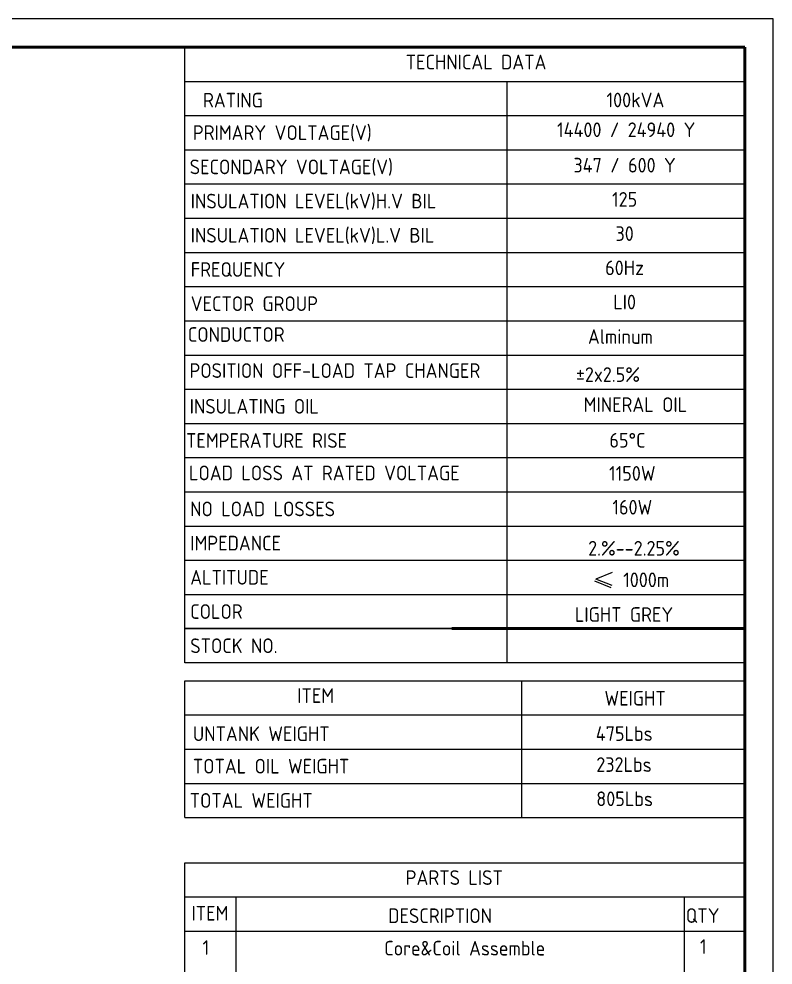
# Model space of a CAD drawing. Header units: millimetres. Extents: x 119255 to 128417, y -8474 to -5389.
# Drawn here: x 127212 to 128417, y -7305 to -5795 of the extents above; entities that cross this region are included whole.
import ezdxf
from ezdxf.enums import TextEntityAlignment as Align

# ---------------------------------------------------------------- set-up
doc = ezdxf.new("R2010")
doc.units = ezdxf.units.MM
doc.header["$LTSCALE"] = 3
doc.layers.add('A', color=3, linetype='Continuous')
doc.layers.add('S', color=254, linetype='Continuous')
doc.layers.add('标注、文本', color=3, linetype='Continuous', lineweight=25)
doc.layers.add('粗实线', color=4, linetype='Continuous', lineweight=53)
doc.styles.add('ST_WIN', font='isocp2.shx', dxfattribs={"bigfont": 'hzdxfst.shx'})

msp = doc.modelspace()

# ---------------------------------------------------------------- linework, layer by layer
at = {"layer": 'A'}
for p, q in [((127477.24, -6822.64), (127477.24, -5839.86)), ((127477.24, -5839.86), (128371.45, -5839.86)), ((128371.45, -6822.64), (128371.45, -5839.86)), ((127477.24, -5894.46), (128371.45, -5894.46)), ((127991.9, -6822.64), (127991.9, -5894.46)), ((127477.24, -5949.06), (128371.45, -5949.06)), ((127477.24, -6003.65), (128371.45, -6003.65)), ((127477.24, -6058.25), (128371.45, -6058.25)), ((127477.24, -6112.85), (128371.45, -6112.85)), ((127477.24, -6167.45), (128371.45, -6167.45)), ((127477.24, -6167.45), (128371.45, -6167.45)), ((127477.24, -6222.05), (128371.45, -6222.05)), ((127477.24, -6222.05), (128371.45, -6222.05)), ((127477.24, -6276.65), (128371.45, -6276.65)), ((127477.24, -6331.25), (128371.45, -6331.25)), ((127477.24, -6385.85), (128371.45, -6385.85)), ((127477.24, -6440.45), (128371.45, -6440.45)), ((127477.24, -6495.05), (128371.45, -6495.05)), ((127477.24, -6549.65), (128371.45, -6549.65)), ((127477.24, -6604.24), (128371.45, -6604.24)), ((127477.24, -6658.84), (128371.45, -6658.84)), ((127477.24, -6713.44), (128371.45, -6713.44)), ((128371.45, -6768.04), (127477.24, -6768.04)), ((128371.45, -6768.04), (127477.24, -6768.04)), ((128371.45, -6822.64), (127477.24, -6822.64)), ((127477.24, -7069.59), (127477.24, -6851.19)), ((127477.24, -6851.19), (128371.45, -6851.19)), ((128015.14, -7069.59), (128015.14, -6851.19)), ((128371.45, -7069.59), (128371.45, -6851.19)), ((127477.24, -6905.79), (128371.45, -6905.79)), ((127477.24, -6960.39), (128371.45, -6960.39)), ((127477.24, -7014.99), (128371.45, -7014.99)), ((127477.24, -7069.59), (128371.45, -7069.59)), ((127477.24, -8015.29), (127477.24, -7141.71)), ((127477.24, -7141.71), (128371.45, -7141.71)), ((128371.45, -8015.29), (128371.45, -7141.71)), ((127477.24, -7196.31), (128371.45, -7196.31)), ((127558.99, -8015.29), (127558.99, -7196.31)), ((128274.83, -8015.29), (128274.83, -7196.31)), ((127477.24, -7250.9), (128371.45, -7250.9))]:
    msp.add_line(p, q, dxfattribs=at)
msp.add_lwpolyline([(127477.56, -6768.04), (128371.45, -6768.04)], dxfattribs=at)
at = {"layer": 'S'}
for p, q in [((128159.34, -6678.66), (128133.44, -6688.97)), ((128159.34, -6699.27), (128133.44, -6688.97)), ((128157.98, -6702.61), (128132.08, -6692.31))]:
    msp.add_line(p, q, dxfattribs=at)
at = {"layer": '标注、文本'}
for p, q in [((128416.56, -5794.75), (124627.52, -5794.75)), ((128416.56, -8474.14), (128416.56, -5794.75))]:
    msp.add_line(p, q, dxfattribs=at)
at = {"layer": '粗实线'}
for p, q in [((128371.45, -5839.86), (124853.06, -5839.86)), ((128371.45, -8429.03), (128371.45, -5839.86)), ((127903.47, -6768.04), (128371.45, -6768.04))]:
    msp.add_line(p, q, dxfattribs=at)

# ---------------------------------------------------------------- texts
at = {"layer": 'S', "style": 'ST_WIN'}
for s, height, p in [('TECHNICAL DATA', 23.3996, (127829.76, -5875.28)), ('RATING', 23.4, (127506.09, -5936.14)), ('100kVA', 23.4, (128150.55, -5935.84)), ('PRIMARY VOLTAGE(V)', 23.3996, (127489.82, -5987.95)), ('SECONDARY VOLTAGE(V)', 23.3996, (127484.79, -6042.64)), ('INSULATION LEVEL(kV)H.V BIL', 23.3996, (127486.46, -6097.24)), ('INSULATION LEVEL(kV)L.V BIL', 23.3996, (127486.46, -6151.84)), ('FREQUENCY', 23.4, (127486.46, -6206.43)), ('VECTOR GROUP', 23.3996, (127486.46, -6261.03)), ('CONDUCTOR', 23.4, (127481.82, -6310.22)), ('INSULATING OIL', 23.3996, (127484.79, -6424.83)), ('TEMPERATURE RISE', 23.3996, (127478.95, -6479.43)), ('LOAD LOSS AT RATED VOLTAGE', 23.3996, (127483.69, -6531.2)), ('NO LOAD LOSSES', 23.3996, (127485.62, -6588.63)), ('IMPEDANCE', 23.4, (127485.62, -6643.23)), ('ALTITUDE', 23.4, (127485.62, -6697.83)), ('COLOR', 23.4, (127485.62, -6752.43)), ('STOCK NO.', 23.4, (127485.62, -6807.02)), ('ITEM', 23.4, (127656.51, -6886.61)), ('WEIGHT', 23.4, (128147.25, -6890.85)), ('UNTANK WEIGHT', 23.3996, (127489.92, -6947.48)), ('475Lbs', 23.4, (128133.42, -6947.17)), ('TOTAL OIL WEIGHT', 23.3996, (127489.82, -6999.28)), ('TOTAL WEIGHT', 23.3996, (127484.79, -7053.97)), ('PARTS LIST', 23.4, (127829.76, -7177.12)), ('ITEM', 23.4, (127487.64, -7233.98)), ('DESCRIPTION', 23.3996, (127801.73, -7237.99)), ('QTY', 23.4, (128277.13, -7237.69)), ('Core&Coil Assemble', 23.3996, (127795.44, -7289.79))]:
    msp.add_text(s, height=height, dxfattribs=at).set_placement(p)
for s, height, p in [('14400 / 24940 Y', 23.3996, (128182.01, -5983.36)), ('347 / 600 Y', 23.3996, (128179.46, -6039.95)), ('125', 23.4, (128179.46, -6094.55)), ('30', 23.4, (128179.46, -6149.15)), ('60Hz', 23.4, (128179.46, -6203.75)), ('LI0', 23.4, (128179.46, -6258.35)), ('Alminum', 23.4, (128172.74, -6313.48)), ('%%P2x2.5%%%', 23.3996, (128152.83, -6374.18)), (' MINERAL OIL', 23.3996, (128189.99, -6422.14)), ('65%%DC', 23.4, (128183.96, -6479.05)), ('1150W', 23.4, (128191.7, -6531.87)), ('160W', 23.4, (128191.7, -6585.94)), ('2.%%%--2.25%%%', 23.3996, (128194.38, -6651.45)), ('1000m', 23.4, (128213.9, -6701.85)), ('LIGHT GREY', 23.4, (128178.51, -6757.21)), ('232Lbs', 23.4, (128178.41, -6996.69)), ('805Lbs', 23.4, (128179.46, -7051.28)), ('1', 23.4, (128304.99, -7287.2)), ('1', 23.4, (127510.61, -7288.79))]:
    msp.add_text(s, height=height, dxfattribs=at).set_placement(p, align=Align.CENTER)
at = {"layer": 'S', "insert": (127484.4, -6344.4), "char_height": 23.3996, "width": 603.0125, "attachment_point": 1, "style": 'ST_WIN'}
msp.add_mtext('POSITION OFF-LOAD TAP CHANGER', dxfattribs=at)

doc.saveas('drawing.dxf')
